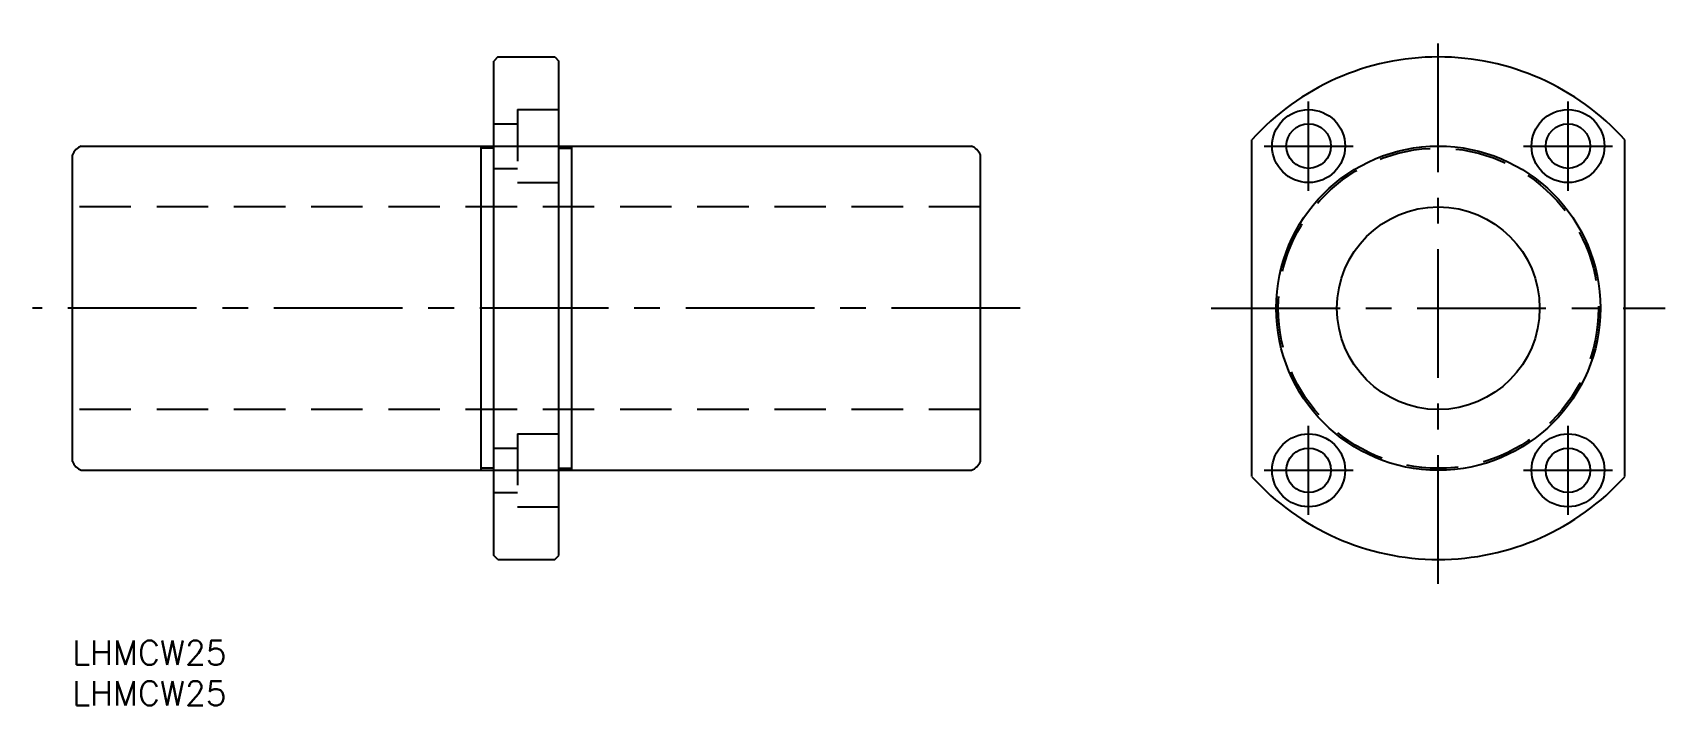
# Model space of a CAD drawing. Extents: x -5 to 196, y -8 to 75.
import ezdxf

# ---------------------------------------------------------------- set-up
doc = ezdxf.new("R2010")
doc.units = 0
doc.header["$LTSCALE"] = 0.5
doc.linetypes.add('CENTER', pattern=[50.8, 31.75, -6.35, 6.35, -6.35])
doc.linetypes.add('DASHED', pattern=[19.05, 12.7, -6.35])
for name, color, linetype in [('MSM_CENTER', 1, 'CENTER'), ('MSM_CONTINUOUS', 7, 'CONTINUOUS'), ('MSM_DASHED', 4, 'DASHED'), ('MSM_PART_NUMBER', 7, 'CONTINUOUS')]:
    doc.layers.add(name, color=color, linetype=linetype)
doc.styles.get("Standard").update_dxf_attribs({"font": 'txt.shx', "height": 3, "bigfont": 'bigfont.shx'})

# ---------------------------------------------------------------- blocks, each defined once
blk = doc.blocks.new('*U2')
at = {"layer": 'MSM_PART_NUMBER'}
blk.add_text('LHMCW25', height=3, dxfattribs=at).set_placement((0, -3))
blk = doc.blocks.new('*U3')
at = {"layer": 'MSM_PART_NUMBER'}
blk.add_text('LHMCW25', height=3, dxfattribs=at).set_placement((0, -8))

msp = doc.modelspace()

# ---------------------------------------------------------------- linework, layer by layer
at = {"layer": 'MSM_CENTER'}
for p, q in [((168.49, 7), (168.49, 75)), ((152.49, 55.5), (152.49, 66.5)), ((184.49, 55.5), (184.49, 66.5)), ((50.08, 61), (62.35, 61)), ((146.99, 61), (157.99, 61)), ((178.99, 61), (189.99, 61)), ((116.93, 41), (-4.9, 41)), ((140.49, 41), (196.49, 41)), ((152.49, 15.5), (152.49, 26.5)), ((184.49, 15.5), (184.49, 26.5)), ((50.08, 21), (62.35, 21)), ((146.99, 21), (157.99, 21)), ((178.99, 21), (189.99, 21))]:
    msp.add_line(p, q, dxfattribs=at)
at = {"layer": 'MSM_CONTINUOUS'}
for p, q in [((52.5, 72), (52, 71.5)), ((52, 10.5), (52, 71.5)), ((52.5, 72), (59.5, 72)), ((59.5, 72), (60, 71.5)), ((60, 10.5), (60, 71.5)), ((1.09, 61), (50.4, 61)), ((50.4, 61), (50.4, 21)), ((52, 60.75), (50.4, 60.75)), ((60, 60.75), (61.6, 60.75)), ((61.6, 61), (110.91, 61)), ((61.6, 21), (61.6, 61)), ((145.49, 20.22), (145.49, 61.78)), ((191.49, 20.22), (191.49, 61.78)), ((0, 22.09), (0, 59.91)), ((112, 22.09), (112, 59.91)), ((1.09, 21), (50.4, 21)), ((52, 21.25), (50.4, 21.25)), ((60, 21.25), (61.6, 21.25)), ((61.6, 21), (110.91, 21)), ((52.5, 10), (52, 10.5)), ((59.5, 10), (60, 10.5)), ((52.5, 10), (59.5, 10))]:
    msp.add_line(p, q, dxfattribs=at)
for centre, radius in [((152.49, 61), 4.5), ((184.49, 61), 4.5), ((152.49, 61), 2.75), ((184.49, 61), 2.75), ((168.49, 41), 20), ((168.49, 41), 12.5), ((152.49, 21), 4.5), ((184.49, 21), 4.5), ((152.49, 21), 2.75), ((184.49, 21), 2.75)]:
    msp.add_circle(centre, radius, dxfattribs=at)
for centre, radius, start, end in [((168.49, 41), 31, 42.1034, 137.8966), ((1.85, 59.15), 2, 112.3316, 157.6684), ((110.15, 59.15), 2, 22.3316, 67.6684), ((1.85, 22.85), 2, 202.3316, 247.6684), ((110.15, 22.85), 2, 292.3316, 337.6684), ((168.49, 41), 31, 222.1034, 317.8966)]:
    msp.add_arc(centre, radius, start, end, dxfattribs=at)
at = {"layer": 'MSM_DASHED'}
for p, q in [((54.9, 65.5), (54.9, 56.5)), ((54.9, 65.5), (60, 65.5)), ((52, 63.75), (54.9, 63.75)), ((52, 58.25), (54.9, 58.25)), ((54.9, 56.5), (60, 56.5)), ((112, 53.5), (0, 53.5)), ((112, 28.5), (0, 28.5)), ((54.9, 25.5), (54.9, 16.5)), ((54.9, 25.5), (60, 25.5)), ((52, 23.75), (54.9, 23.75)), ((52, 18.25), (54.9, 18.25)), ((54.9, 16.5), (60, 16.5))]:
    msp.add_line(p, q, dxfattribs=at)
msp.add_circle((168.49, 41), 19.75, dxfattribs=at)

# ---------------------------------------------------------------- block references
at = {"layer": 'MSM_CONTINUOUS'}
for name in ['*U2', '*U3']:
    msp.add_blockref(name, (0, 0), dxfattribs=at)

doc.saveas('drawing.dxf')
